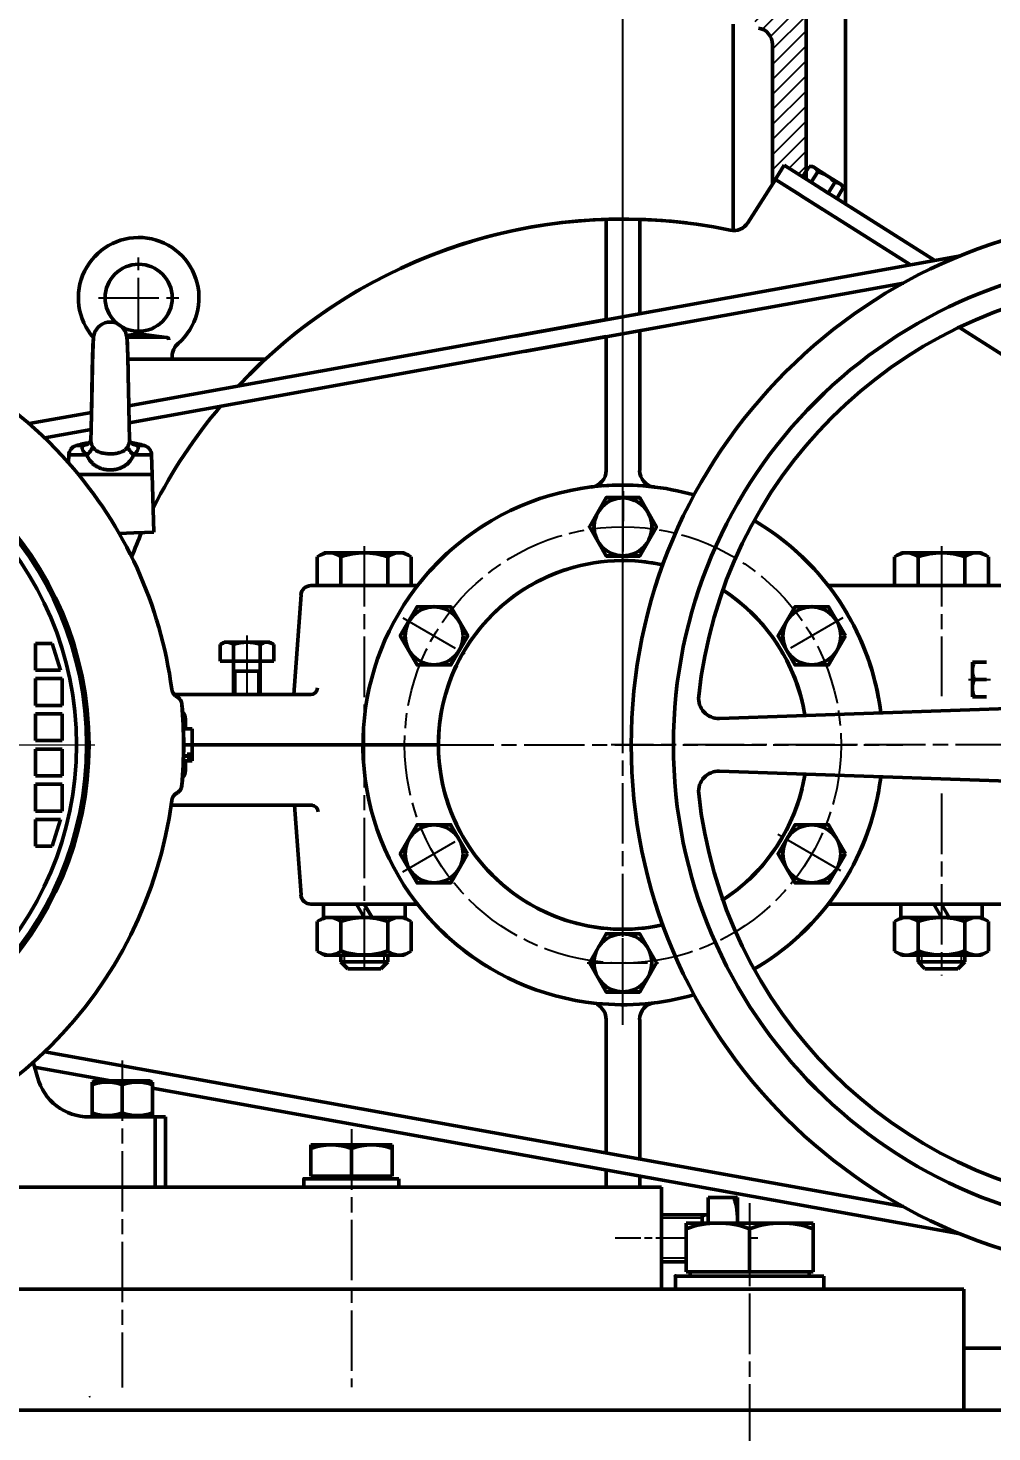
# Model space of a CAD drawing. Header units: millimetres. Extents: x -2161 to -582, y -4625 to -3434.
# Drawn here: x -1376.2 to -1280.5, y -3689.3 to -3549.8 of the extents above; entities that cross this region are included whole.
import ezdxf

# ---------------------------------------------------------------- set-up
doc = ezdxf.new("R2010")
doc.units = ezdxf.units.MM
doc.header["$LTSCALE"] = 0.5
doc.linetypes.add('AM_ISO08W050', pattern=[18, 12, -1.5, 3, -1.5])
doc.linetypes.add('AM_ISO08W050x2', pattern=[9, 6, -0.75, 1.5, -0.75])
for name, color, linetype, lineweight in [('A.Net Dam Co Ban', 7, 'Continuous', 50), ('AM_0', 7, 'Continuous', 50), ('AM_0N', 7, 'Continuous', 50), ('AM_4', 3, 'Continuous', 25), ('AM_7', 4, 'AM_ISO08W050', 25)]:
    doc.layers.add(name, color=color, linetype=linetype, lineweight=lineweight)
doc.styles.add('MyTemplate', font='tcvn+7284-2003i.ttf', dxfattribs={"width": 0.8, "height": 3.5})
doc.dimstyles.new('Copy of MyTemplate', dxfattribs={"dimtxt": 3.5, "dimasz": 3.5, "dimexe": 1.5, "dimexo": 0, "dimtad": 1, "dimtoh": 1, "dimdec": 0, "dimlfac": 3.003, "dimdsep": 46, "dimtxsty": 'MyTemplate', "dimcen": 5, "dimclrd": 3, "dimclre": 3, "dimclrt": 1, "dimadec": 0, "dimazin": 0, "dimtfac": 1, "dimtdec": 0, "dimtmove": 0, "dimatfit": 3, "dimfxl": 1, "dimlwd": 25, "dimlwe": 25, "dimarcsym": 0})

# ---------------------------------------------------------------- blocks, each defined once
blk = doc.blocks.new('SW_CENTERMARKSYMBOL_0')
at = {"color": 0, "linetype": 'Continuous', "lineweight": 18}
for p, q in [((0, 2.5), (0, 51.5)), ((-2.5, 0), (-51.5, 0)), ((0, 0), (-1.25, 0)), ((0, 0), (0, 1.25)), ((0, 0), (0, -1.25)), ((0, 0), (1.25, 0)), ((2.5, 0), (51.5, 0)), ((0, -2.5), (0, -51.5))]:
    blk.add_line(p, q, dxfattribs=at)
blk = doc.blocks.new('*D13')
at = {"layer": 'AM_0', "color": 3, "lineweight": 25, "transparency": 16777216}
for p, q in [((-1403.82, -3621.01), (-1403.82, -3502.64)), ((-1263.82, -3621.01), (-1263.82, -3502.64)), ((-1267.32, -3504.14), (-1400.32, -3504.14))]:
    blk.add_line(p, q, dxfattribs=at)
at = {"layer": 'AM_0', "color": 3, "transparency": 16777216}
for points in [[(-1400.32, -3503.55), (-1400.32, -3504.72), (-1403.82, -3504.14)], [(-1267.32, -3503.55), (-1267.32, -3504.72), (-1263.82, -3504.14)]]:
    blk.add_solid(points, dxfattribs=at)
at = {"layer": 'Defpoints', "color": 0, "transparency": 16777216}
for p in [(-1403.82, -3504.14), (-1403.82, -3621.01), (-1263.82, -3621.01)]:
    blk.add_point(p, dxfattribs=at)
at = {"layer": 'AM_0', "color": 1, "transparency": 16777216, "insert": (-1333.82, -3501.76), "char_height": 3.5, "attachment_point": 5, "style": 'MyTemplate'}
blk.add_mtext('420', dxfattribs=at)
blk = doc.blocks.new('*D14')
at = {"layer": 'AM_0', "color": 3, "lineweight": 25, "transparency": 16777216}
for p, q in [((-1317.1, -3621.01), (-1317.1, -3510.31)), ((-1263.82, -3621.01), (-1263.82, -3510.31)), ((-1313.6, -3511.81), (-1267.32, -3511.81))]:
    blk.add_line(p, q, dxfattribs=at)
at = {"layer": 'AM_0', "color": 3, "transparency": 16777216}
for points in [[(-1313.6, -3511.23), (-1313.6, -3512.39), (-1317.1, -3511.81)], [(-1267.32, -3511.23), (-1267.32, -3512.39), (-1263.82, -3511.81)]]:
    blk.add_solid(points, dxfattribs=at)
at = {"layer": 'Defpoints', "color": 0, "transparency": 16777216}
for p in [(-1263.82, -3511.81), (-1317.1, -3621.01), (-1263.82, -3621.01)]:
    blk.add_point(p, dxfattribs=at)
at = {"layer": 'AM_0', "color": 1, "transparency": 16777216, "insert": (-1290.46, -3509.44), "char_height": 3.5, "attachment_point": 5, "style": 'MyTemplate'}
blk.add_mtext('160', dxfattribs=at)

msp = doc.modelspace()

# ---------------------------------------------------------------- hatches: boundary and pattern name
h = msp.add_hatch()
h.set_pattern_fill('ANSI31', color=1, scale=0.333)
h.set_pattern_definition([(45, (-2353.6337, -3824.303), (-0.7476063, 0.7476063), [])])
h.paths.add_polyline_path([(-1298.91, -3545.53, -0.0413), (-1298.89, -3545.25), (-1295.01, -3521.95), (-1298.95, -3521.33), (-1304.07, -3549.74), (-1303.65, -3549.81, -0.368919), (-1302.24, -3551.45), (-1302.24, -3565.28), (-1301.07, -3563.43), (-1299.25, -3564.59), (-1298.91, -3564.06)])

# ---------------------------------------------------------------- linework, layer by layer
at = {"linetype": 'Continuous'}
msp.add_line((-1280.61, -3636.83), (-1280.61, -3636.83), dxfattribs=at)
msp.add_point((-1287.13, -3636.83))
at = {"layer": 'A.Net Dam Co Ban'}
for p, q in [((-1348.1, -3663.85), (-1348.1, -3660.75)), ((-1348.1, -3660.75), (-1340, -3660.75)), ((-1344.05, -3661.11), (-1344.05, -3663.85)), ((-1340, -3660.75), (-1340, -3663.85)), ((-1348.77, -3664.12), (-1339.33, -3664.12)), ((-1348.77, -3664.96), (-1348.77, -3664.12)), ((-1347.84, -3663.85), (-1348.1, -3663.85)), ((-1347.84, -3664.12), (-1347.84, -3663.85)), ((-1340.26, -3663.85), (-1347.84, -3663.85)), ((-1340, -3663.85), (-1340.26, -3663.85)), ((-1340.26, -3663.85), (-1340.26, -3664.12)), ((-1339.33, -3664.12), (-1339.33, -3664.96)), ((-1339.33, -3664.96), (-1348.77, -3664.96)), ((-1310.82, -3673.35), (-1310.82, -3668.52)), ((-1310.82, -3668.52), (-1298.21, -3668.52)), ((-1298.21, -3668.52), (-1298.21, -3673.35)), ((-1304.51, -3669.08), (-1304.51, -3673.35)), ((-1311.87, -3673.77), (-1297.16, -3673.77)), ((-1311.87, -3675.08), (-1311.87, -3673.77)), ((-1310.42, -3673.35), (-1310.82, -3673.35)), ((-1310.42, -3673.77), (-1310.42, -3673.35)), ((-1298.61, -3673.35), (-1310.42, -3673.35)), ((-1298.21, -3673.35), (-1298.61, -3673.35)), ((-1298.61, -3673.35), (-1298.61, -3673.77)), ((-1297.16, -3673.77), (-1297.16, -3675.08)), ((-1297.16, -3675.08), (-1311.87, -3675.08))]:
    msp.add_line(p, q, dxfattribs=at)
at = {"layer": 'A.Net Dam Co Ban', "color": 4}
for p, q in [((-1344.03, -3661.13), (-1344.07, -3661.09)), ((-1344.03, -3661.09), (-1344.07, -3661.13)), ((-1348.75, -3664.14), (-1348.79, -3664.1)), ((-1348.75, -3664.1), (-1348.79, -3664.14)), ((-1304.48, -3669.11), (-1304.54, -3669.05)), ((-1304.48, -3669.05), (-1304.54, -3669.11)), ((-1311.83, -3673.8), (-1311.9, -3673.74)), ((-1311.83, -3673.74), (-1311.9, -3673.8))]:
    msp.add_line(p, q, dxfattribs=at)
for centre, radius in [((-1344.05, -3661.11), 0.0202), ((-1348.77, -3664.12), 0.0202), ((-1304.51, -3669.08), 0.0315), ((-1311.87, -3673.77), 0.0315)]:
    msp.add_circle(centre, radius, dxfattribs=at)
at = {"layer": 'A.Net Dam Co Ban'}
for centre, radius in [((-1346.07, -3666.58), 5.83), ((-1342.03, -3666.58), 5.83), ((-1307.66, -3677.6), 9.09), ((-1301.36, -3677.6), 9.09)]:
    msp.add_arc(centre, radius, 69.7054, 110.2946, dxfattribs=at)
at = {"layer": 'AM_0'}
for p, q in [((-1295.01, -3521.95), (-1295.01, -3567.27)), ((-1298.91, -3564.8), (-1298.91, -3545.53)), ((-1306.14, -3549.41), (-1306.14, -3569.92)), ((-1302.24, -3565.28), (-1302.24, -3551.45)), ((-1298.4, -3565.12), (-1296.71, -3566.19)), ((-1296.71, -3566.19), (-1298.4, -3565.12)), ((-1294.43, -3567.64), (-1286.13, -3572.89)), ((-1294.43, -3567.64), (-1286.13, -3572.89)), ((-1318.76, -3578.77), (-1318.76, -3568.81)), ((-1318.76, -3578.77), (-1318.76, -3568.81)), ((-1315.43, -3578.17), (-1315.43, -3568.81)), ((-1315.43, -3578.17), (-1315.43, -3568.81)), ((-1327.77, -3580.4), (-1283.57, -3572.43)), ((-1326.87, -3581.93), (-1289.25, -3575.14)), ((-1366.16, -3587.32), (-1318.76, -3578.77)), ((-1369.66, -3580.58), (-1369.67, -3580.74)), ((-1365.18, -3580.18), (-1366.38, -3580.34)), ((-1366.35, -3580.52), (-1362.64, -3580.52)), ((-1366.13, -3589.01), (-1318.76, -3580.46)), ((-1365.18, -3580.18), (-1362.42, -3580.54)), ((-1318.76, -3593.33), (-1318.76, -3580.46)), ((-1318.76, -3593.74), (-1318.76, -3580.46)), ((-1315.43, -3587.53), (-1315.43, -3579.86)), ((-1315.43, -3593.74), (-1315.43, -3579.86)), ((-1361.85, -3582.71), (-1361.85, -3582.41)), ((-1366.25, -3582.71), (-1352.61, -3582.71)), ((-1363.01, -3582.71), (-1366.25, -3582.71)), ((-1365.18, -3582.71), (-1366.25, -3582.71)), ((-1365.18, -3582.71), (-1363.18, -3582.71)), ((-1363.18, -3582.71), (-1361.85, -3582.71)), ((-1376.06, -3589.1), (-1369.86, -3587.99)), ((-1315.43, -3593.74), (-1315.43, -3587.53)), ((-1374.51, -3590.52), (-1369.9, -3589.69)), ((-1372.12, -3592.21), (-1372.14, -3592.99)), ((-1370.33, -3592.21), (-1372.12, -3592.21)), ((-1371.38, -3591.27), (-1370.68, -3591.27)), ((-1370.68, -3591.27), (-1370.19, -3591.1)), ((-1370.68, -3591.27), (-1370.31, -3591.18)), ((-1365.81, -3591.13), (-1365.33, -3591.27)), ((-1365.71, -3591.14), (-1365.33, -3591.27)), ((-1363.9, -3592.21), (-1365.68, -3592.21)), ((-1365.33, -3591.27), (-1364.63, -3591.27)), ((-1363.84, -3594.15), (-1363.9, -3592.21)), ((-1318.76, -3593.74), (-1318.76, -3593.33)), ((-1363.84, -3594.15), (-1371.15, -3594.15)), ((-1363.69, -3599.88), (-1363.84, -3594.15)), ((-1365.67, -3599.95), (-1367.11, -3600)), ((-1364.61, -3599.91), (-1365.67, -3599.95)), ((-1364.58, -3599.91), (-1364.61, -3599.91)), ((-1363.69, -3599.88), (-1364.58, -3599.91)), ((-1347.44, -3602.33), (-1346.75, -3601.93)), ((-1342.78, -3601.93), (-1346.75, -3601.93)), ((-1342.78, -3601.93), (-1338.81, -3601.93)), ((-1338.12, -3602.33), (-1338.81, -3601.93)), ((-1290.13, -3602.33), (-1289.43, -3601.93)), ((-1285.46, -3601.93), (-1289.43, -3601.93)), ((-1285.46, -3601.93), (-1281.49, -3601.93)), ((-1280.8, -3602.33), (-1281.49, -3601.93)), ((-1347.44, -3602.33), (-1347.44, -3605.19)), ((-1345.11, -3602.33), (-1345.11, -3605.19)), ((-1340.45, -3602.33), (-1340.45, -3605.19)), ((-1338.12, -3602.33), (-1338.12, -3605.19)), ((-1290.13, -3602.33), (-1290.13, -3605.19)), ((-1287.79, -3602.33), (-1287.79, -3605.19)), ((-1283.13, -3602.33), (-1283.13, -3605.19)), ((-1280.8, -3602.33), (-1280.8, -3605.19)), ((-1349.06, -3606.12), (-1349.76, -3616.01)), ((-1337.49, -3605.19), (-1348.07, -3605.19)), ((-1347.44, -3605.19), (-1342.78, -3605.19)), ((-1340.45, -3605.19), (-1345.11, -3605.19)), ((-1338.12, -3605.19), (-1342.78, -3605.19)), ((-1296.71, -3605.19), (-1267.5, -3605.19)), ((-1290.13, -3605.19), (-1285.46, -3605.19)), ((-1282.13, -3605.19), (-1288.79, -3605.19)), ((-1283.13, -3605.19), (-1287.79, -3605.19)), ((-1280.8, -3605.19), (-1285.46, -3605.19)), ((-1296.05, -3608.46), (-1296.02, -3608.46)), ((-1296.05, -3608.46), (-1296.02, -3608.46)), ((-1375.43, -3610.93), (-1375.43, -3613.6)), ((-1373.77, -3610.93), (-1375.43, -3610.93)), ((-1372.93, -3613.6), (-1373.77, -3610.93)), ((-1357.1, -3611.05), (-1356.7, -3610.82)), ((-1357.1, -3611.05), (-1357.1, -3612.68)), ((-1354.43, -3610.82), (-1356.7, -3610.82)), ((-1355.77, -3611.05), (-1355.77, -3612.68)), ((-1354.43, -3610.82), (-1352.17, -3610.82)), ((-1353.1, -3611.05), (-1353.1, -3612.68)), ((-1351.77, -3611.05), (-1352.17, -3610.82)), ((-1351.77, -3611.05), (-1351.77, -3612.68)), ((-1357.1, -3612.68), (-1354.43, -3612.68)), ((-1353.1, -3612.68), (-1355.77, -3612.68)), ((-1355.77, -3612.68), (-1355.77, -3616.01)), ((-1351.77, -3612.68), (-1354.43, -3612.68)), ((-1353.1, -3613.68), (-1353.1, -3612.68)), ((-1375.43, -3613.6), (-1372.93, -3613.6)), ((-1372.77, -3614.43), (-1375.43, -3614.43)), ((-1375.43, -3614.43), (-1375.43, -3617.1)), ((-1372.77, -3617.1), (-1372.77, -3614.43)), ((-1355.77, -3613.68), (-1353.1, -3613.68)), ((-1353.1, -3613.68), (-1353.1, -3616.01)), ((-1375.43, -3617.1), (-1372.77, -3617.1)), ((-1353.1, -3616.01), (-1361.65, -3616.01)), ((-1360.88, -3617.01), (-1360.9, -3617.01)), ((-1349.76, -3616.01), (-1353.1, -3616.01)), ((-1349.76, -3616.01), (-1348.1, -3616.01)), ((-1271.23, -3617.12), (-1307.51, -3618.39)), ((-1372.77, -3617.93), (-1375.43, -3617.93)), ((-1375.43, -3617.93), (-1375.43, -3620.59)), ((-1372.77, -3620.59), (-1372.77, -3617.93)), ((-1360.58, -3618.13), (-1360.58, -3618.14)), ((-1360.58, -3618.13), (-1360.58, -3618.13)), ((-1360.53, -3618.44), (-1360.53, -3619.43)), ((-1359.86, -3619.43), (-1360.72, -3619.43)), ((-1359.86, -3621.94), (-1359.86, -3619.43)), ((-1375.43, -3620.59), (-1372.77, -3620.59)), ((-1375.43, -3621.42), (-1372.77, -3621.42)), ((-1375.43, -3624.09), (-1375.43, -3621.42)), ((-1372.77, -3621.42), (-1372.77, -3624.09)), ((-1345.34, -3621.01), (-1360.71, -3621.01)), ((-1340.21, -3621.01), (-1345.34, -3621.01)), ((-1335.41, -3621.01), (-1340.21, -3621.01)), ((-1360.72, -3622.59), (-1359.86, -3622.59)), ((-1360.53, -3622.59), (-1360.53, -3623.57)), ((-1360.36, -3621.94), (-1359.86, -3621.94)), ((-1360.36, -3621.94), (-1360.36, -3622.29)), ((-1360.36, -3622.29), (-1359.86, -3622.29)), ((-1359.86, -3622.29), (-1359.86, -3621.94)), ((-1359.86, -3622.59), (-1359.86, -3622.29)), ((-1372.77, -3624.09), (-1375.43, -3624.09)), ((-1360.58, -3623.88), (-1360.58, -3623.89)), ((-1360.58, -3623.89), (-1360.58, -3623.89)), ((-1271.23, -3624.89), (-1307.51, -3623.63)), ((-1375.43, -3627.58), (-1375.43, -3624.92)), ((-1375.43, -3624.92), (-1372.77, -3624.92)), ((-1372.77, -3624.92), (-1372.77, -3627.58)), ((-1360.9, -3625), (-1360.88, -3625)), ((-1349.69, -3627), (-1361.95, -3627)), ((-1349.69, -3627), (-1349.06, -3635.9)), ((-1349.69, -3627), (-1347.92, -3627)), ((-1372.77, -3627.58), (-1375.43, -3627.58)), ((-1375.43, -3628.42), (-1372.93, -3628.42)), ((-1375.43, -3631.08), (-1375.43, -3628.42)), ((-1372.93, -3628.42), (-1373.77, -3631.08)), ((-1373.77, -3631.08), (-1375.43, -3631.08)), ((-1348.07, -3636.83), (-1337.49, -3636.83)), ((-1345.28, -3636.82), (-1345.28, -3636.83)), ((-1340.28, -3636.82), (-1340.28, -3636.83)), ((-1296.71, -3636.83), (-1267.51, -3636.83)), ((-1290.46, -3636.83), (-1280.47, -3636.83)), ((-1288.03, -3636.83), (-1288.03, -3636.83)), ((-1285.46, -3636.83), (-1285.46, -3636.83)), ((-1282.9, -3636.83), (-1282.9, -3636.83)), ((-1347.44, -3638.56), (-1346.75, -3638.16)), ((-1338.81, -3638.16), (-1346.75, -3638.16)), ((-1338.81, -3638.16), (-1346.75, -3638.16)), ((-1338.12, -3638.56), (-1338.81, -3638.16)), ((-1290.13, -3638.56), (-1289.43, -3638.16)), ((-1280.8, -3638.56), (-1281.49, -3638.16)), ((-1347.44, -3640.81), (-1347.44, -3638.56)), ((-1347.44, -3638.56), (-1347.44, -3641.49)), ((-1345.11, -3638.56), (-1345.11, -3641.49)), ((-1345.11, -3641.49), (-1345.11, -3638.56)), ((-1340.45, -3641.49), (-1340.45, -3638.56)), ((-1340.45, -3641.49), (-1340.45, -3638.56)), ((-1338.12, -3641.49), (-1338.12, -3638.56)), ((-1290.13, -3640.81), (-1290.13, -3638.56)), ((-1290.13, -3638.56), (-1290.13, -3641.49)), ((-1287.79, -3638.56), (-1287.79, -3642.55)), ((-1287.79, -3641.49), (-1287.79, -3638.56)), ((-1283.13, -3642.55), (-1283.13, -3638.56)), ((-1283.13, -3641.49), (-1283.13, -3638.56)), ((-1280.8, -3641.49), (-1280.8, -3638.56)), ((-1347.44, -3641.49), (-1346.75, -3641.89)), ((-1346.75, -3641.89), (-1338.81, -3641.89)), ((-1345.11, -3641.89), (-1345.11, -3642.55)), ((-1340.45, -3642.55), (-1340.45, -3641.89)), ((-1340.45, -3641.89), (-1340.45, -3642.55)), ((-1338.12, -3641.49), (-1338.81, -3641.89)), ((-1290.13, -3641.49), (-1289.43, -3641.89)), ((-1289.43, -3641.89), (-1281.49, -3641.89)), ((-1280.8, -3641.49), (-1281.49, -3641.89)), ((-1345.11, -3642.55), (-1344.41, -3643.25)), ((-1345.11, -3642.55), (-1340.45, -3642.55)), ((-1344.41, -3643.25), (-1341.15, -3643.25)), ((-1340.45, -3642.55), (-1341.15, -3643.25)), ((-1287.79, -3642.55), (-1287.1, -3643.25)), ((-1287.79, -3642.55), (-1283.13, -3642.55)), ((-1287.1, -3643.25), (-1283.83, -3643.25)), ((-1283.13, -3642.55), (-1283.83, -3643.25)), ((-1318.76, -3648.28), (-1318.76, -3648.69)), ((-1318.76, -3648.28), (-1318.76, -3661.55)), ((-1315.43, -3648.28), (-1315.43, -3654.49)), ((-1315.43, -3648.28), (-1315.43, -3662.15)), ((-1374.51, -3651.5), (-1289.27, -3666.87)), ((-1375.64, -3652.54), (-1375.24, -3654.02)), ((-1375.51, -3653.01), (-1367.95, -3654.37)), ((-1363.81, -3655.12), (-1283.61, -3669.58)), ((-1370.09, -3657.97), (-1363.53, -3657.97)), ((-1363.53, -3664.96), (-1363.53, -3657.97)), ((-1363.53, -3657.97), (-1362.53, -3657.97)), ((-1362.53, -3657.97), (-1362.53, -3664.96)), ((-1318.76, -3663.24), (-1318.76, -3664.96)), ((-1315.43, -3663.84), (-1315.43, -3664.96)), ((-1308.21, -3663.45), (-1289.25, -3666.87)), ((-1473.06, -3664.96), (-1313.26, -3664.96)), ((-1445.11, -3664.96), (-1362.53, -3664.96)), ((-1313.26, -3664.96), (-1403.06, -3664.96)), ((-1363.53, -3664.96), (-1379.51, -3664.96)), ((-1313.26, -3664.96), (-1313.26, -3675.08)), ((-1305.71, -3668.52), (-1305.71, -3665.98)), ((-1305.71, -3668.52), (-1305.71, -3665.98)), ((-1313.26, -3667.68), (-1313.26, -3672.37)), ((-1283.26, -3675.08), (-1503.06, -3675.08)), ((-1283.26, -3687.1), (-1283.26, -3675.08)), ((-1303.06, -3687.1), (-1503.06, -3687.1)), ((-1445.11, -3687.1), (-1103.36, -3687.1))]:
    msp.add_line(p, q, dxfattribs=at)
at = {"layer": 'AM_0', "lineweight": 50}
for p, q in [((-1301.07, -3563.43), (-1302.32, -3565.4)), ((-1286.13, -3572.89), (-1301.07, -3563.43)), ((-1298.59, -3563.55), (-1299.25, -3564.59)), ((-1298.59, -3563.55), (-1298.25, -3563.56)), ((-1297.74, -3564.08), (-1298.4, -3565.12)), ((-1296.81, -3564.47), (-1298.25, -3563.56)), ((-1304.69, -3569.14), (-1301.96, -3564.84)), ((-1288.55, -3573.33), (-1301.96, -3564.84)), ((-1301.96, -3564.84), (-1299.57, -3566.35)), ((-1296.81, -3564.47), (-1295.37, -3565.38)), ((-1296.06, -3565.15), (-1296.71, -3566.19)), ((-1295.21, -3565.69), (-1295.87, -3566.72)), ((-1295.21, -3565.69), (-1295.37, -3565.38)), ((-1299.57, -3566.35), (-1299.29, -3566.53)), ((-1297.6, -3567.6), (-1299.4, -3566.46)), ((-1297.6, -3567.6), (-1297.32, -3567.78)), ((-1297.49, -3567.67), (-1297.6, -3567.6)), ((-1286.13, -3572.89), (-1294.43, -3567.64)), ((-1296.03, -3568.59), (-1288.55, -3573.33)), ((-1283.69, -3579.56), (-1283.72, -3579.54)), ((-1283.69, -3579.56), (-1279.42, -3582.26)), ((-1280.98, -3612.78), (-1282.38, -3612.78)), ((-1282.38, -3612.78), (-1282.38, -3614.51)), ((-1282.38, -3614.51), (-1282.38, -3616.24)), ((-1282.21, -3614.51), (-1280.98, -3614.51)), ((-1282.38, -3616.24), (-1280.98, -3616.24)), ((-1346.82, -3638.16), (-1346.82, -3636.83)), ((-1342.78, -3638.16), (-1343.55, -3636.83)), ((-1342.78, -3636.83), (-1342.01, -3638.16)), ((-1338.73, -3638.16), (-1338.73, -3636.83)), ((-1289.51, -3638.16), (-1289.51, -3636.83)), ((-1285.46, -3638.16), (-1286.23, -3636.83)), ((-1285.46, -3636.83), (-1284.69, -3638.16)), ((-1281.42, -3638.16), (-1281.42, -3636.83)), ((-1289.43, -3638.16), (-1281.49, -3638.16)), ((-1266.47, -3680.95), (-1283.26, -3680.95))]:
    msp.add_line(p, q, dxfattribs=at)
at = {"layer": 'AM_0', "lineweight": 25}
for p, q in [((-1346.82, -3636.83), (-1338.73, -3636.83)), ((-1289.51, -3636.83), (-1281.42, -3636.83)), ((-1338.73, -3638.16), (-1346.82, -3638.16)), ((-1281.42, -3638.16), (-1289.51, -3638.16))]:
    msp.add_line(p, q, dxfattribs=at)
at = {"layer": 'AM_0', "flags": 128}
msp.add_lwpolyline([(-1369.67, -3580.69), (-1369.67, -3580.63), (-1369.67, -3580.58)], dxfattribs=at)
at = {"layer": 'AM_0'}
for points in [[(-1313.77, -3599.34), (-1315.43, -3596.45), (-1318.77, -3596.45), (-1320.43, -3599.34), (-1318.77, -3602.23), (-1315.43, -3602.23)], [(-1313.75, -3599.37), (-1315.42, -3602.25), (-1318.75, -3602.25), (-1320.41, -3599.36), (-1318.75, -3596.48), (-1315.42, -3596.48)], [(-1332.53, -3610.17), (-1334.2, -3607.29), (-1337.53, -3607.29), (-1339.2, -3610.17), (-1337.53, -3613.06), (-1334.2, -3613.06)], [(-1339.17, -3610.19), (-1337.51, -3607.3), (-1334.18, -3607.3), (-1332.51, -3610.19), (-1334.18, -3613.07), (-1337.51, -3613.07)], [(-1295.02, -3610.19), (-1296.69, -3607.3), (-1300.02, -3607.3), (-1301.68, -3610.19), (-1300.02, -3613.07), (-1296.69, -3613.07)], [(-1295, -3610.17), (-1296.67, -3607.29), (-1300, -3607.29), (-1301.67, -3610.17), (-1300, -3613.06), (-1296.67, -3613.06)], [(-1332.53, -3631.84), (-1334.2, -3628.95), (-1337.53, -3628.95), (-1339.2, -3631.84), (-1337.53, -3634.73), (-1334.2, -3634.73)], [(-1295.02, -3631.83), (-1296.69, -3628.95), (-1300.02, -3628.95), (-1301.68, -3631.83), (-1300.02, -3634.71), (-1296.69, -3634.71)], [(-1295, -3631.84), (-1296.67, -3628.95), (-1300, -3628.95), (-1301.67, -3631.84), (-1300, -3634.73), (-1296.67, -3634.73)], [(-1313.77, -3642.65), (-1315.43, -3639.77), (-1318.76, -3639.77), (-1320.43, -3642.65), (-1318.76, -3645.54), (-1315.43, -3645.54)], [(-1313.77, -3642.67), (-1315.43, -3639.79), (-1318.77, -3639.79), (-1320.43, -3642.67), (-1318.77, -3645.56), (-1315.43, -3645.56)]]:
    msp.add_lwpolyline(points, close=True, dxfattribs=at)
for points in [[(-1316.19, -3602.25), (-1315.43, -3602.25), (-1313.77, -3599.36), (-1315.43, -3596.48), (-1318.35, -3596.48)], [(-1332.82, -3609.65), (-1334.18, -3607.3), (-1337.51, -3607.3), (-1339.17, -3610.19), (-1337.51, -3613.07), (-1334.18, -3613.07), (-1333.05, -3611.12)], [(-1333.05, -3630.9), (-1334.18, -3628.95), (-1337.51, -3628.95), (-1339.17, -3631.83), (-1337.51, -3634.71), (-1334.18, -3634.71), (-1332.82, -3632.37)]]:
    msp.add_lwpolyline(points, dxfattribs=at)
for centre, radius in [((-1263.82, -3621.01), 52.45), ((-1263.82, -3621.01), 48.26), ((-1365.18, -3576.6), 3.33), ((-1403.82, -3621.01), 33.71), ((-1403.82, -3621.01), 33.47), ((-1403.82, -3621.01), 32.47), ((-1317.1, -3599.34), 2.89), ((-1317.08, -3599.36), 2.88), ((-1335.86, -3610.17), 2.89), ((-1335.84, -3610.19), 2.88), ((-1298.35, -3610.19), 2.88), ((-1298.33, -3610.17), 2.89), ((-1335.86, -3631.84), 2.89), ((-1335.84, -3631.83), 2.88), ((-1298.35, -3631.83), 2.88), ((-1298.33, -3631.84), 2.89), ((-1317.1, -3642.67), 2.89), ((-1317.1, -3642.65), 2.88)]:
    msp.add_circle(centre, radius, dxfattribs=at)
for centre, radius, start, end in [((-1303.91, -3551.45), 1.67, 0, 81), ((-1365.18, -3576.6), 5.99, 310.7057, 221.5546), ((-1263.82, -3621.01), 46, 96.0222, 173.9778), ((-1403.82, -3621.01), 42.29, 41.4904, 82.4875), ((-1368.01, -3580.67), 1.66, 15.3141, 164.687), ((-1368.01, -3580.67), 1.66, 0.684, 15.3141), ((-1362.42, -3580.78), 0.24, 0, 90), ((-1360.18, -3582.41), 1.67, 130.7057, 180), ((-1371.12, -3592.24), 0.999, 105.114, 178.5), ((-1367.99, -3603.81), 12.99, 99.4512, 105.114), ((-1368.02, -3603.81), 12.99, 74.886, 80.7618), ((-1364.89, -3592.24), 0.999, 1.5, 74.886), ((-1403.82, -3621.01), 42.29, 7.5125, 41.4904), ((-1320.43, -3593.74), 1.67, 276.9621, 0), ((-1313.77, -3593.74), 1.67, 180, 263.0379), ((-1317.1, -3621.01), 25.81, 83.0379, 120.2693), ((-1317.1, -3621.01), 25.81, 74.1127, 94.3549), ((-1317.1, -3621.01), 25.81, 74.1127, 94.3549), ((-1317.1, -3599.36), 2.88, 286.8557, 112.8959), ((-1317.1, -3621.01), 25.81, 120.2693, 264.1502), ((-1317.1, -3621.01), 25.81, 120.2693, 142.2003), ((-1317.1, -3621.01), 25.81, 10.294, 59.6684), ((-1317.1, -3621.01), 25.81, 7.1308, 59.6684), ((-1346.25, -3603.77), 1.84, 51.5018, 120), ((-1342.78, -3608.92), 6.99, 90, 109.4712), ((-1342.78, -3608.92), 6.99, 70.5288, 90), ((-1339.3, -3603.77), 1.84, 60, 128.4982), ((-1288.94, -3603.77), 1.84, 51.5018, 120), ((-1285.46, -3608.92), 6.99, 90, 109.4712), ((-1285.46, -3608.92), 6.99, 70.5288, 90), ((-1281.99, -3603.77), 1.84, 60, 128.4982), ((-1317.1, -3621.01), 18.31, 77.5168, 282.4434), ((-1317.1, -3621.01), 18.31, 105.7757, 151.6017), ((-1317.1, -3621.01), 18.31, 77.5168, 86.2675), ((-1317.1, -3621.01), 18.31, 77.5168, 86.2675), ((-1348.07, -3606.19), 0.999, 90, 175.9478), ((-1317.1, -3621.01), 18.31, 13.7227, 57.1659), ((-1317.1, -3621.01), 18.31, 9.2343, 57.1659), ((-1297.25, -3606.73), 1.67, 200.1136, 201.3836), ((-1297.24, -3606.73), 1.67, 200.1136, 201.3476), ((-1356.42, -3611.87), 1.05, 51.5018, 120), ((-1354.43, -3614.81), 4, 90, 109.4712), ((-1354.43, -3614.81), 4, 70.5288, 90), ((-1352.45, -3611.87), 1.05, 60, 128.4982), ((-1317.1, -3621.01), 18.32, 151.6017, 251.7595), ((-1348.1, -3615.35), 0.666, 270, 0), ((-1403.82, -3621.01), 43.1, 354.682, 5.318), ((-1403.82, -3621.01), 43.12, 354.682, 5.318), ((-1307.58, -3616.39), 2, 173.9778, 272), ((-1361.53, -3618.44), 0.999, 0, 44.8282), ((-1361.53, -3623.57), 0.999, 315.1718, 0), ((-1307.58, -3625.62), 2, 88, 186.0222), ((-1317.1, -3621.01), 18.31, 302.3015, 350.575), ((-1317.1, -3621.01), 25.81, 299.96, 352.7488), ((-1317.1, -3621.01), 18.32, 302.3015, 346.2085), ((-1317.1, -3621.01), 25.81, 299.96, 349.6724), ((-1403.82, -3621.01), 42.29, 277.5125, 352.4875), ((-1348.03, -3627.67), 0.666, 0, 90), ((-1263.82, -3621.01), 46, 186.0222, 263.9778), ((-1263.82, -3621.01), 46, 186.0222, 263.9778), ((-1348.07, -3635.83), 0.999, 184.0522, 270), ((-1317.1, -3621.01), 25.81, 217.7997, 239.7307), ((-1346.25, -3640), 1.84, 51.5018, 120), ((-1342.78, -3645.15), 6.99, 70.5288, 109.4712), ((-1339.3, -3640), 1.84, 60, 128.4982), ((-1288.94, -3640), 1.84, 51.5018, 120), ((-1285.46, -3645.15), 6.99, 70.5288, 109.4712), ((-1281.99, -3640), 1.84, 60, 128.4982), ((-1317.1, -3621.01), 18.32, 251.7595, 282.4434), ((-1346.25, -3640.05), 1.84, 240, 308.4982), ((-1342.78, -3634.89), 6.99, 250.5288, 289.4712), ((-1339.3, -3640.05), 1.84, 231.5018, 300), ((-1288.94, -3640.05), 1.84, 240, 308.4982), ((-1285.46, -3634.89), 6.99, 250.5288, 289.4712), ((-1281.99, -3640.05), 1.84, 231.5018, 300), ((-1317.1, -3621.01), 25.81, 264.1502, 285.8475), ((-1317.1, -3621.01), 25.81, 264.1502, 285.8475), ((-1313.77, -3648.28), 1.67, 96.9621, 180), ((-1320.43, -3648.28), 1.67, 0, 63.205), ((-1370.09, -3652.64), 5.33, 195, 270), ((-1369.99, -3685.72), 0.000333, 180, 270)]:
    msp.add_arc(centre, radius, start, end, dxfattribs=at)
at = {"layer": 'AM_0', "lineweight": 50}
for centre, radius, start, end in [((-1298.49, -3564.34), 0.789, 19.1649, 87.6632), ((-1298.41, -3567.01), 3, 57.6632, 77.1344), ((-1298.41, -3567.01), 3, 38.1919, 57.6632), ((-1295.97, -3565.94), 0.789, 27.6632, 96.1614), ((-1317.1, -3621.01), 52.23, 83.0306, 136.9456), ((-1317.1, -3621.01), 52.23, 78.2213, 136.9456), ((-1306.1, -3568.25), 1.67, 258.2213, 327.6632), ((-1317.1, -3621.01), 52.23, 139.8997, 153.1456), ((-1317.1, -3621.01), 52.23, 139.8997, 153.1456), ((-1317.1, -3621.01), 52.23, 156.1875, 159.0523), ((-1280.11, -3613.64), 2.27, 157.5879, 202.4121), ((-1280.11, -3615.37), 2.27, 157.5879, 202.4121)]:
    msp.add_arc(centre, radius, start, end, dxfattribs=at)
at = {"layer": 'AM_0'}
for centre, major_axis, ratio, start_param, end_param in [((-1360.88, -3617.01), (-0.018, 0.192), 0.004464, 4.712389, 4.778812), ((-1360.88, -3625), (0.018, 0.192), 0.004463, 4.645966, 4.712389)]:
    msp.add_ellipse(centre, major_axis=major_axis, ratio=ratio, start_param=start_param, end_param=end_param, dxfattribs=at)
for points, knots in [([(-1369.67, -3580.69), (-1369.68, -3580.7), (-1369.68, -3580.72), (-1369.69, -3580.77), (-1369.69, -3580.79), (-1369.7, -3580.85), (-1369.7, -3580.89), (-1369.71, -3581.01), (-1369.71, -3581.12), (-1369.72, -3581.36), (-1369.73, -3581.5), (-1369.75, -3581.98), (-1369.76, -3582.37), (-1369.78, -3583.26), (-1369.79, -3583.77), (-1369.81, -3584.85), (-1369.82, -3585.42), (-1369.84, -3586.58), (-1369.85, -3587.17), (-1369.87, -3588.31), (-1369.88, -3588.86), (-1369.9, -3589.87), (-1369.91, -3590.33), (-1369.93, -3590.72)], [0, 0, 0, 0, 0.0625, 0.0625, 0.09375, 0.09375, 0.125, 0.125, 0.1875, 0.1875, 0.25, 0.25, 0.375, 0.375, 0.5, 0.5, 0.625, 0.625, 0.75, 0.75, 0.875, 0.875, 1, 1, 1, 1]), ([(-1369.61, -3580.22), (-1369.62, -3580.27), (-1369.65, -3580.35), (-1369.68, -3580.77), (-1369.7, -3581.33), (-1369.73, -3582), (-1369.75, -3582.71), (-1369.76, -3583.43), (-1369.78, -3584.12), (-1369.79, -3584.76), (-1369.8, -3585.32), (-1369.82, -3586.04), (-1369.83, -3586.8), (-1369.85, -3587.61), (-1369.87, -3588.29), (-1369.88, -3588.99), (-1369.89, -3589.43), (-1369.9, -3589.66)], [0, 0, 0, 0, 0.101875, 0.196119, 0.282845, 0.362237, 0.434404, 0.499442, 0.557437, 0.608457, 0.65256, 0.690186, 0.774002, 0.823457, 0.87772, 0.936626, 1, 1, 1, 1]), ([(-1366.24, -3583.29), (-1366.25, -3582.88), (-1366.27, -3582.05), (-1366.31, -3581.11), (-1366.35, -3580.43), (-1366.39, -3580.29), (-1366.41, -3580.21)], [0, 0, 0, 0, 0.243508, 0.491144, 0.743444, 1, 1, 1, 1]), ([(-1366.34, -3580.65), (-1366.34, -3580.66), (-1366.33, -3580.68), (-1366.32, -3580.73), (-1366.32, -3580.76), (-1366.32, -3580.82), (-1366.31, -3580.85), (-1366.31, -3580.98), (-1366.3, -3581.08), (-1366.29, -3581.33), (-1366.29, -3581.47), (-1366.27, -3581.95), (-1366.26, -3582.34), (-1366.24, -3583.25), (-1366.23, -3583.75), (-1366.21, -3584.84), (-1366.2, -3585.42), (-1366.17, -3586.59), (-1366.16, -3587.18), (-1366.14, -3588.32), (-1366.13, -3588.88), (-1366.11, -3589.89), (-1366.1, -3590.35), (-1366.09, -3590.75)], [0, 0, 0, 0, 0.0625, 0.0625, 0.09375, 0.09375, 0.125, 0.125, 0.1875, 0.1875, 0.25, 0.25, 0.375, 0.375, 0.5, 0.5, 0.625, 0.625, 0.75, 0.75, 0.875, 0.875, 1, 1, 1, 1]), ([(-1369.93, -3590.72), (-1369.94, -3590.79), (-1369.96, -3590.93), (-1370.19, -3591.09), (-1370.31, -3591.18)], [0, 0, 0, 0, 0.473249, 1, 1, 1, 1]), ([(-1369.93, -3590.72), (-1369.93, -3590.74), (-1369.93, -3590.76), (-1369.92, -3590.81), (-1369.92, -3590.85), (-1369.91, -3590.9), (-1369.9, -3590.95), (-1369.89, -3591), (-1369.87, -3591.07), (-1369.85, -3591.16), (-1369.8, -3591.27), (-1369.76, -3591.35), (-1369.74, -3591.39)], [0, 0, 0, 0, 0.062815, 0.128215, 0.1964, 0.267572, 0.341934, 0.41969, 0.501048, 0.651467, 0.817249, 1, 1, 1, 1]), ([(-1366.27, -3591.39), (-1366.26, -3591.37), (-1366.24, -3591.33), (-1366.22, -3591.28), (-1366.19, -3591.22), (-1366.17, -3591.17), (-1366.16, -3591.12), (-1366.14, -3591.05), (-1366.12, -3590.98), (-1366.1, -3590.9), (-1366.09, -3590.82), (-1366.09, -3590.77), (-1366.09, -3590.75)], [0, 0, 0, 0, 0.093327, 0.182427, 0.26749, 0.348702, 0.426244, 0.500292, 0.639252, 0.768215, 0.888147, 1, 1, 1, 1]), ([(-1365.7, -3591.18), (-1365.83, -3591.09), (-1366.05, -3590.93), (-1366.08, -3590.79), (-1366.09, -3590.72)], [0, 0, 0, 0, 0.526692, 1, 1, 1, 1]), ([(-1370.33, -3592.21), (-1370.35, -3592.2), (-1370.38, -3592.17), (-1370.43, -3592.13), (-1370.48, -3592.08), (-1370.52, -3592.04), (-1370.56, -3592), (-1370.62, -3591.92), (-1370.7, -3591.82), (-1370.76, -3591.68), (-1370.79, -3591.55), (-1370.79, -3591.45), (-1370.77, -3591.38), (-1370.74, -3591.33), (-1370.72, -3591.3), (-1370.7, -3591.28), (-1370.69, -3591.28), (-1370.68, -3591.27)], [0, 0, 0, 0, 0.042966, 0.085419, 0.127357, 0.168784, 0.209702, 0.250116, 0.376391, 0.500008, 0.624957, 0.749893, 0.812427, 0.874947, 0.937468, 0.96939, 1, 1, 1, 1]), ([(-1370.33, -3592.21), (-1370.25, -3592.14), (-1370.18, -3592.06), (-1370.11, -3591.99), (-1370.05, -3591.92), (-1369.99, -3591.85), (-1369.94, -3591.78), (-1369.89, -3591.71), (-1369.85, -3591.64), (-1369.82, -3591.57), (-1369.78, -3591.51), (-1369.76, -3591.45), (-1369.74, -3591.39)], [0, 0, 0, 0, 0.25, 0.25, 0.25, 0.5, 0.5, 0.5, 0.75, 0.75, 0.75, 1, 1, 1, 1]), ([(-1368.01, -3593.7), (-1368.02, -3593.7), (-1368.03, -3593.7), (-1368.03, -3593.7), (-1368.04, -3593.7), (-1368.05, -3593.7), (-1368.06, -3593.7), (-1368.07, -3593.7), (-1368.08, -3593.7), (-1368.09, -3593.7), (-1368.1, -3593.7), (-1368.11, -3593.7), (-1368.12, -3593.7), (-1368.13, -3593.7), (-1368.13, -3593.69), (-1368.14, -3593.69), (-1368.15, -3593.69), (-1368.16, -3593.69), (-1368.17, -3593.69), (-1368.18, -3593.69), (-1368.19, -3593.69), (-1368.2, -3593.69), (-1368.21, -3593.69), (-1368.22, -3593.69), (-1368.22, -3593.69), (-1368.23, -3593.69), (-1368.24, -3593.69), (-1368.25, -3593.69), (-1368.26, -3593.69), (-1368.27, -3593.69), (-1368.28, -3593.68), (-1368.29, -3593.68), (-1368.3, -3593.68), (-1368.31, -3593.68), (-1368.31, -3593.68), (-1368.32, -3593.68), (-1368.33, -3593.68), (-1368.34, -3593.68), (-1368.35, -3593.68), (-1368.36, -3593.68), (-1368.37, -3593.67), (-1368.38, -3593.67), (-1368.39, -3593.67), (-1368.45, -3593.66), (-1368.51, -3593.65), (-1368.57, -3593.64), (-1368.64, -3593.63), (-1368.7, -3593.61), (-1368.76, -3593.6), (-1368.82, -3593.58), (-1368.88, -3593.56), (-1368.93, -3593.54), (-1368.99, -3593.52), (-1369.05, -3593.5), (-1369.11, -3593.47), (-1369.16, -3593.45), (-1369.22, -3593.42), (-1369.27, -3593.39), (-1369.33, -3593.37), (-1369.38, -3593.34), (-1369.43, -3593.3), (-1369.48, -3593.27), (-1369.53, -3593.24), (-1369.58, -3593.2), (-1369.63, -3593.16), (-1369.67, -3593.13), (-1369.72, -3593.09), (-1369.76, -3593.05), (-1369.8, -3593.01), (-1369.84, -3592.96), (-1369.89, -3592.92), (-1369.93, -3592.88), (-1369.96, -3592.83), (-1370.01, -3592.78), (-1370.05, -3592.72), (-1370.09, -3592.67), (-1370.12, -3592.61), (-1370.16, -3592.55), (-1370.19, -3592.49), (-1370.2, -3592.48), (-1370.21, -3592.46), (-1370.22, -3592.45), (-1370.23, -3592.43), (-1370.24, -3592.41), (-1370.24, -3592.4), (-1370.25, -3592.38), (-1370.26, -3592.37), (-1370.27, -3592.35), (-1370.27, -3592.34), (-1370.28, -3592.32), (-1370.29, -3592.31), (-1370.3, -3592.29), (-1370.3, -3592.27), (-1370.31, -3592.26), (-1370.32, -3592.24), (-1370.32, -3592.23), (-1370.33, -3592.21)], [0, 0, 0, 0, 0.008944, 0.008944, 0.008944, 0.017883, 0.017883, 0.017883, 0.026816, 0.026816, 0.026816, 0.035746, 0.035746, 0.035746, 0.044673, 0.044673, 0.044673, 0.053597, 0.053597, 0.053597, 0.06252, 0.06252, 0.06252, 0.071441, 0.071441, 0.071441, 0.080363, 0.080363, 0.080363, 0.089285, 0.089285, 0.089285, 0.098209, 0.098209, 0.098209, 0.107134, 0.107134, 0.107134, 0.116063, 0.116063, 0.116063, 0.124996, 0.124996, 0.124996, 0.187805, 0.187805, 0.187805, 0.250491, 0.250491, 0.250491, 0.312661, 0.312661, 0.312661, 0.374659, 0.374659, 0.374659, 0.43745, 0.43745, 0.43745, 0.500058, 0.500058, 0.500058, 0.562615, 0.562615, 0.562615, 0.625041, 0.625041, 0.625041, 0.687119, 0.687119, 0.687119, 0.749194, 0.749194, 0.749194, 0.820675, 0.820675, 0.820675, 0.892479, 0.892479, 0.892479, 0.910288, 0.910288, 0.910288, 0.928132, 0.928132, 0.928132, 0.946019, 0.946019, 0.946019, 0.963955, 0.963955, 0.963955, 0.981946, 0.981946, 0.981946, 1, 1, 1, 1]), ([(-1369.74, -3591.39), (-1369.74, -3591.41), (-1369.72, -3591.43), (-1369.69, -3591.47), (-1369.67, -3591.51), (-1369.64, -3591.55), (-1369.59, -3591.61), (-1369.52, -3591.68), (-1369.41, -3591.77), (-1369.23, -3591.87), (-1369.01, -3591.96), (-1368.76, -3592.02), (-1368.43, -3592.08), (-1368.01, -3592.11), (-1367.61, -3592.09), (-1367.28, -3592.03), (-1367.03, -3591.97), (-1366.78, -3591.87), (-1366.61, -3591.77), (-1366.5, -3591.68), (-1366.42, -3591.6), (-1366.36, -3591.53), (-1366.31, -3591.46), (-1366.29, -3591.41), (-1366.27, -3591.39)], [0, 0, 0, 0, 0.011799, 0.023931, 0.036457, 0.049436, 0.062925, 0.092169, 0.125683, 0.177202, 0.250439, 0.312714, 0.374946, 0.499534, 0.624264, 0.668616, 0.749072, 0.821538, 0.874171, 0.907701, 0.936905, 0.95918, 0.980119, 1, 1, 1, 1]), ([(-1365.68, -3592.21), (-1365.69, -3592.22), (-1365.69, -3592.23), (-1365.7, -3592.24), (-1365.7, -3592.25), (-1365.7, -3592.26), (-1365.71, -3592.27), (-1365.71, -3592.28), (-1365.72, -3592.28), (-1365.72, -3592.29), (-1365.73, -3592.3), (-1365.73, -3592.31), (-1365.73, -3592.32), (-1365.74, -3592.33), (-1365.74, -3592.34), (-1365.75, -3592.35), (-1365.75, -3592.36), (-1365.76, -3592.37), (-1365.76, -3592.38), (-1365.77, -3592.39), (-1365.77, -3592.39), (-1365.77, -3592.4), (-1365.78, -3592.41), (-1365.78, -3592.42), (-1365.79, -3592.43), (-1365.79, -3592.44), (-1365.8, -3592.45), (-1365.8, -3592.46), (-1365.81, -3592.47), (-1365.81, -3592.47), (-1365.82, -3592.48), (-1365.82, -3592.49), (-1365.83, -3592.5), (-1365.83, -3592.51), (-1365.84, -3592.52), (-1365.84, -3592.53), (-1365.85, -3592.54), (-1365.85, -3592.54), (-1365.86, -3592.55), (-1365.86, -3592.56), (-1365.87, -3592.57), (-1365.87, -3592.58), (-1365.88, -3592.59), (-1365.88, -3592.59), (-1365.89, -3592.6), (-1365.89, -3592.61), (-1365.9, -3592.62), (-1365.9, -3592.63), (-1365.91, -3592.64), (-1365.92, -3592.64), (-1365.92, -3592.65), (-1365.93, -3592.66), (-1365.93, -3592.67), (-1365.94, -3592.68), (-1365.94, -3592.69), (-1365.95, -3592.69), (-1365.95, -3592.7), (-1365.96, -3592.71), (-1365.97, -3592.72), (-1365.97, -3592.73), (-1365.98, -3592.73), (-1365.98, -3592.74), (-1365.99, -3592.75), (-1366, -3592.76), (-1366, -3592.77), (-1366.01, -3592.77), (-1366.01, -3592.78), (-1366.02, -3592.79), (-1366.03, -3592.8), (-1366.03, -3592.8), (-1366.04, -3592.81), (-1366.04, -3592.82), (-1366.05, -3592.83), (-1366.07, -3592.85), (-1366.09, -3592.87), (-1366.11, -3592.9), (-1366.13, -3592.92), (-1366.15, -3592.94), (-1366.17, -3592.96), (-1366.19, -3592.98), (-1366.21, -3593), (-1366.23, -3593.03), (-1366.25, -3593.05), (-1366.28, -3593.07), (-1366.3, -3593.09), (-1366.34, -3593.13), (-1366.39, -3593.16), (-1366.44, -3593.2), (-1366.49, -3593.24), (-1366.53, -3593.27), (-1366.59, -3593.3), (-1366.64, -3593.34), (-1366.69, -3593.37), (-1366.74, -3593.39), (-1366.8, -3593.42), (-1366.85, -3593.45), (-1366.91, -3593.47), (-1366.97, -3593.5), (-1367.02, -3593.52), (-1367.08, -3593.54), (-1367.14, -3593.56), (-1367.2, -3593.58), (-1367.26, -3593.6), (-1367.32, -3593.61), (-1367.38, -3593.63), (-1367.44, -3593.64), (-1367.5, -3593.65), (-1367.57, -3593.66), (-1367.63, -3593.67), (-1367.65, -3593.67), (-1367.66, -3593.68), (-1367.68, -3593.68), (-1367.7, -3593.68), (-1367.72, -3593.68), (-1367.74, -3593.68), (-1367.75, -3593.69), (-1367.77, -3593.69), (-1367.79, -3593.69), (-1367.81, -3593.69), (-1367.83, -3593.69), (-1367.84, -3593.69), (-1367.86, -3593.69), (-1367.88, -3593.69), (-1367.9, -3593.7), (-1367.92, -3593.7), (-1367.93, -3593.7), (-1367.95, -3593.7), (-1367.97, -3593.7), (-1367.99, -3593.7), (-1368.01, -3593.7)], [0, 0, 0, 0, 0.010579, 0.010579, 0.010579, 0.021132, 0.021132, 0.021132, 0.031661, 0.031661, 0.031661, 0.042168, 0.042168, 0.042168, 0.052654, 0.052654, 0.052654, 0.063119, 0.063119, 0.063119, 0.073566, 0.073566, 0.073566, 0.083996, 0.083996, 0.083996, 0.094409, 0.094409, 0.094409, 0.104808, 0.104808, 0.104808, 0.115194, 0.115194, 0.115194, 0.125567, 0.125567, 0.125567, 0.13593, 0.13593, 0.13593, 0.146284, 0.146284, 0.146284, 0.15663, 0.15663, 0.15663, 0.166969, 0.166969, 0.166969, 0.177304, 0.177304, 0.177304, 0.187634, 0.187634, 0.187634, 0.197962, 0.197962, 0.197962, 0.20829, 0.20829, 0.20829, 0.218617, 0.218617, 0.218617, 0.228946, 0.228946, 0.228946, 0.239279, 0.239279, 0.239279, 0.249616, 0.249616, 0.249616, 0.281024, 0.281024, 0.281024, 0.312397, 0.312397, 0.312397, 0.343772, 0.343772, 0.343772, 0.375191, 0.375191, 0.375191, 0.437465, 0.437465, 0.437465, 0.49988, 0.49988, 0.49988, 0.56256, 0.56256, 0.56256, 0.625434, 0.625434, 0.625434, 0.687521, 0.687521, 0.687521, 0.749792, 0.749792, 0.749792, 0.812338, 0.812338, 0.812338, 0.875018, 0.875018, 0.875018, 0.892876, 0.892876, 0.892876, 0.910722, 0.910722, 0.910722, 0.928564, 0.928564, 0.928564, 0.946406, 0.946406, 0.946406, 0.964255, 0.964255, 0.964255, 0.982118, 0.982118, 0.982118, 1, 1, 1, 1]), ([(-1365.68, -3592.21), (-1365.76, -3592.14), (-1365.84, -3592.06), (-1365.9, -3591.99), (-1365.97, -3591.92), (-1366.02, -3591.85), (-1366.07, -3591.78), (-1366.12, -3591.71), (-1366.17, -3591.64), (-1366.2, -3591.57), (-1366.23, -3591.51), (-1366.26, -3591.45), (-1366.27, -3591.39)], [0, 0, 0, 0, 0.25, 0.25, 0.25, 0.5, 0.5, 0.5, 0.75, 0.75, 0.75, 1, 1, 1, 1]), ([(-1365.33, -3591.27), (-1365.33, -3591.28), (-1365.32, -3591.28), (-1365.3, -3591.3), (-1365.27, -3591.33), (-1365.25, -3591.38), (-1365.23, -3591.45), (-1365.22, -3591.55), (-1365.25, -3591.68), (-1365.32, -3591.82), (-1365.4, -3591.93), (-1365.47, -3592.02), (-1365.54, -3592.08), (-1365.61, -3592.15), (-1365.66, -3592.19), (-1365.68, -3592.21)], [0, 0, 0, 0, 0.030188, 0.062531, 0.125053, 0.187575, 0.25011, 0.377071, 0.499991, 0.623599, 0.749895, 0.812075, 0.874946, 0.935005, 1, 1, 1, 1]), ([(-1361.89, -3615.48), (-1361.89, -3615.49), (-1361.89, -3615.5), (-1361.88, -3615.53), (-1361.88, -3615.55), (-1361.87, -3615.6), (-1361.85, -3615.65), (-1361.83, -3615.71), (-1361.8, -3615.77), (-1361.77, -3615.84), (-1361.73, -3615.91), (-1361.67, -3615.98), (-1361.59, -3616.07), (-1361.52, -3616.14), (-1361.45, -3616.18), (-1361.42, -3616.2), (-1361.4, -3616.21), (-1361.39, -3616.22)], [0, 0, 0, 0, 0.009025, 0.017844, 0.026543, 0.035697, 0.071297, 0.104032, 0.142701, 0.207609, 0.285555, 0.384837, 0.499888, 0.749925, 0.874962, 0.931955, 1, 1, 1, 1]), ([(-1361.08, -3616.49), (-1361.09, -3616.48), (-1361.11, -3616.45), (-1361.15, -3616.4), (-1361.2, -3616.36), (-1361.25, -3616.31), (-1361.32, -3616.26), (-1361.36, -3616.23), (-1361.39, -3616.22)], [0, 0, 0, 0, 0.127961, 0.27164, 0.430876, 0.605487, 0.79527, 1, 1, 1, 1]), ([(-1361.08, -3616.49), (-1361.07, -3616.5), (-1361.05, -3616.53), (-1361.03, -3616.57), (-1361, -3616.61), (-1360.98, -3616.65), (-1360.97, -3616.69), (-1360.95, -3616.75), (-1360.92, -3616.83), (-1360.91, -3616.92), (-1360.9, -3616.98), (-1360.9, -3617.01)], [0, 0, 0, 0, 0.0889891, 0.1757103, 0.2601689, 0.3423733, 0.4223352, 0.5000688, 0.6716085, 0.8381967, 1, 1, 1, 1]), ([(-1360.88, -3617), (-1360.88, -3616.98), (-1360.89, -3616.94), (-1360.9, -3616.89), (-1360.91, -3616.84), (-1360.92, -3616.79), (-1360.94, -3616.74), (-1360.96, -3616.69), (-1360.98, -3616.65), (-1361, -3616.61), (-1361.03, -3616.56), (-1361.05, -3616.53), (-1361.07, -3616.5), (-1361.08, -3616.49)], [0, 0, 0, 0, 0.0999759, 0.1981258, 0.2944543, 0.388966, 0.481665, 0.5725552, 0.6616403, 0.748924, 0.8344096, 0.9181005, 1, 1, 1, 1]), ([(-1361.39, -3625.8), (-1361.37, -3625.79), (-1361.34, -3625.77), (-1361.29, -3625.74), (-1361.25, -3625.71), (-1361.22, -3625.67), (-1361.18, -3625.64), (-1361.15, -3625.61), (-1361.12, -3625.58), (-1361.1, -3625.55), (-1361.09, -3625.54), (-1361.08, -3625.53)], [0, 0, 0, 0, 0.139056, 0.271279, 0.396595, 0.514938, 0.626244, 0.730456, 0.827518, 0.917381, 1, 1, 1, 1]), ([(-1361.08, -3625.53), (-1361.06, -3625.51), (-1361.05, -3625.49), (-1361.04, -3625.46), (-1361, -3625.4), (-1360.96, -3625.32), (-1360.94, -3625.24), (-1360.92, -3625.17), (-1360.9, -3625.09), (-1360.9, -3625)], [0, 0, 0, 0, 0.0766882, 0.0766882, 0.0766882, 0.3266882, 0.3266882, 0.3266882, 0.5766882, 0.5766882, 0.5766882, 0.5766882]), ([(-1360.88, -3625.02), (-1360.88, -3625.04), (-1360.89, -3625.07), (-1360.9, -3625.13), (-1360.91, -3625.18), (-1360.92, -3625.23), (-1360.94, -3625.28), (-1360.96, -3625.32), (-1360.98, -3625.37), (-1361, -3625.41), (-1361.03, -3625.45), (-1361.05, -3625.49), (-1361.07, -3625.51), (-1361.08, -3625.53)], [0, 0, 0, 0, 0.100255, 0.198627, 0.295119, 0.389737, 0.482483, 0.573365, 0.662387, 0.749556, 0.834876, 0.918355, 1, 1, 1, 1]), ([(-1361.39, -3625.8), (-1361.4, -3625.8), (-1361.43, -3625.82), (-1361.47, -3625.85), (-1361.52, -3625.89), (-1361.58, -3625.94), (-1361.65, -3626.01), (-1361.71, -3626.08), (-1361.77, -3626.17), (-1361.81, -3626.25), (-1361.84, -3626.32), (-1361.86, -3626.38), (-1361.87, -3626.44), (-1361.88, -3626.48), (-1361.89, -3626.51), (-1361.89, -3626.53), (-1361.89, -3626.54)], [0, 0, 0, 0, 0.102349, 0.197609, 0.285794, 0.437997, 0.571574, 0.688087, 0.785894, 0.871569, 0.906351, 0.935837, 0.967884, 0.983931, 0.991966, 1, 1, 1, 1])]:
    msp.add_open_spline(points, degree=3, knots=knots, dxfattribs=at)
at = {"layer": 'AM_0N'}
for p, q in [((-1369.57, -3654.37), (-1369.81, -3654.51)), ((-1369.81, -3654.51), (-1369.81, -3657.84)), ((-1364.05, -3654.37), (-1369.57, -3654.37)), ((-1366.81, -3654.78), (-1366.81, -3657.57)), ((-1364.05, -3654.37), (-1363.81, -3654.51)), ((-1363.81, -3654.51), (-1363.81, -3657.84)), ((-1369.81, -3657.84), (-1369.57, -3657.97)), ((-1369.57, -3657.97), (-1364.05, -3657.97)), ((-1363.81, -3657.84), (-1364.05, -3657.97)), ((-1305.71, -3665.98), (-1308.64, -3665.98)), ((-1308.64, -3665.98), (-1308.64, -3666.33)), ((-1305.71, -3668.52), (-1305.71, -3665.98)), ((-1308.64, -3666.33), (-1308.64, -3668.52)), ((-1309.23, -3667.68), (-1313.26, -3667.68)), ((-1309.23, -3667.68), (-1308.87, -3667.68)), ((-1309.23, -3668.52), (-1309.23, -3667.68)), ((-1308.65, -3667.68), (-1308.87, -3667.68)), ((-1310.82, -3672.37), (-1313.26, -3672.37))]:
    msp.add_line(p, q, dxfattribs=at)
at = {"layer": 'AM_0N', "extrusion": (0, 0, -1)}
for centre, start, end in [((1368.31, -3658.83), 69.7054, 110.2946), ((1365.31, -3658.83), 69.7054, 110.2946), ((1368.31, -3653.52), 249.7054, 290.2946), ((1365.31, -3653.52), 249.7054, 290.2946)]:
    msp.add_arc(centre, 4.32, start, end, dxfattribs=at)
at = {"layer": 'AM_0N'}
msp.add_arc((-1311.54, -3668), 5.82, 354.9474, 20.2946, dxfattribs=at)
at = {"layer": 'AM_4'}
for p, q in [((-1355.57, -3613.68), (-1355.57, -3616.01)), ((-1353.3, -3616.01), (-1353.3, -3613.68)), ((-1287.44, -3636.83), (-1287.44, -3636.83)), ((-1283.48, -3636.83), (-1283.48, -3636.83)), ((-1344.76, -3641.89), (-1344.76, -3642.9)), ((-1340.8, -3642.9), (-1340.8, -3641.89)), ((-1287.44, -3641.89), (-1287.44, -3642.9)), ((-1283.48, -3642.9), (-1283.48, -3641.89)), ((-1309.23, -3668.04), (-1313.26, -3668.04)), ((-1309.23, -3668.04), (-1308.87, -3667.68)), ((-1310.82, -3672.01), (-1313.26, -3672.01))]:
    msp.add_line(p, q, dxfattribs=at)
at = {"layer": 'AM_7'}
for p, q in [((-1365.18, -3580.6), (-1365.18, -3572.61)), ((-1369.17, -3576.6), (-1361.18, -3576.6)), ((-1317.1, -3648.82), (-1317.1, -3593.2)), ((-1317.1, -3602.89), (-1317.1, -3595.79)), ((-1317.1, -3600.69), (-1317.1, -3595.81)), ((-1317.08, -3595.81), (-1317.09, -3602.91)), ((-1342.78, -3601.26), (-1342.78, -3643.92)), ((-1285.46, -3601.26), (-1285.46, -3616.18)), ((-1338.94, -3608.4), (-1332.79, -3611.95)), ((-1295.26, -3608.4), (-1301.41, -3611.95)), ((-1354.43, -3610.15), (-1354.43, -3616.01)), ((-1344.91, -3621.01), (-1289.29, -3621.01)), ((-1125.06, -3621.01), (-1318.27, -3621.01)), ((-1285.46, -3625.85), (-1285.46, -3643.92)), ((-1295.45, -3633.51), (-1301.7, -3629.9)), ((-1338.94, -3633.62), (-1332.98, -3630.17)), ((-1317.1, -3646.2), (-1317.1, -3639.1)), ((-1317.1, -3646.84), (-1317.1, -3639.12)), ((-1285.46, -3641.89), (-1285.46, -3641.91)), ((-1320.65, -3642.65), (-1313.55, -3642.65)), ((-1366.81, -3652.37), (-1366.81, -3684.84)), ((-1344.05, -3659.2), (-1344.05, -3684.8)), ((-1304.51, -3666.52), (-1304.51, -3710.06))]:
    msp.add_line(p, q, dxfattribs=at)
at = {"layer": 'AM_7', "linetype": 'AM_ISO08W050x2'}
for p, q in [((-1282.78, -3614.51), (-1280.58, -3614.51)), ((-1310.82, -3670.02), (-1317.85, -3670.02)), ((-1303.71, -3670.02), (-1304.51, -3670.02))]:
    msp.add_line(p, q, dxfattribs=at)
at = {"layer": 'AM_7'}
msp.add_circle((-1317.1, -3621.01), 21.67, dxfattribs=at)

# ---------------------------------------------------------------- block references
at = {"layer": 'AM_0', "xscale": 0.6659999999999999, "yscale": 0.6659999999999999, "zscale": 0.6659999999999999}
msp.add_blockref('SW_CENTERMARKSYMBOL_0', (-1403.82, -3621.01), dxfattribs=at)

# ---------------------------------------------------------------- dimensions: what is measured, and where the dimension line sits
at = {"layer": 'AM_0'}
for base, p1, p2, picture, middle in [((-1403.82, -3504.14), (-1263.82, -3621.01), (-1403.82, -3621.01), '*D13', (-1333.82, -3504.14)), ((-1263.82, -3511.81), (-1317.1, -3621.01), (-1263.82, -3621.01), '*D14', (-1290.46, -3511.81))]:
    dim = msp.add_linear_dim(base=base, p1=p1, p2=p2, dimstyle='Copy of MyTemplate', dxfattribs=at)
    dim.commit()
    dim.dimension.update_dxf_attribs({"geometry": picture, "text_midpoint": middle, "dimtype": 160})

doc.saveas('drawing.dxf')
